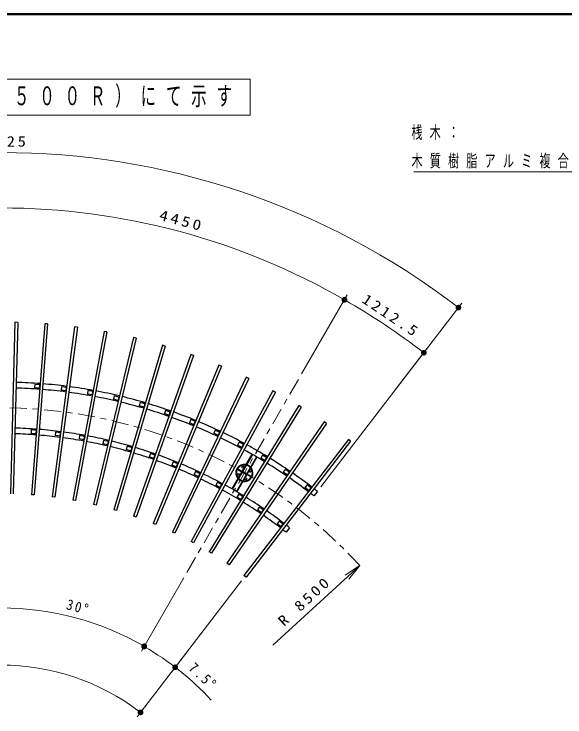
# Model space of a CAD drawing. Units: millimetres on the paper. Extents: x -365 to 10, y -38 to 257.
# Drawn here: x -277.9 to -181.6, y 134.1 to 257 of the extents above; entities that cross this region are included whole.
import ezdxf

# ---------------------------------------------------------------- set-up
doc = ezdxf.new("R2010")
doc.units = ezdxf.units.MM
doc.linetypes.add('USER2', pattern=[6, 3, -1, 1, -1])
doc.layers.add('LY_1', color=7, linetype='Continuous', lineweight=25)
doc.layers.add('LY_2', color=7, linetype='Continuous', lineweight=13)
doc.styles.add('ＭＳ ゴシック', font='')
doc.styles.get('ＭＳ ゴシック').set_extended_font_data('MS Gothic')

# ---------------------------------------------------------------- blocks, each defined once
blk = doc.blocks.new('filled_dot')
at = {"color": 0, "linetype": 'Continuous', "lineweight": -2, "const_width": 1.25}
blk.add_lwpolyline([(-0.625, 0, 1), (0.625, 0, 1)], format="xyb", close=True, dxfattribs=at)
blk = doc.blocks.new('open_arrow')
at = {"color": 0, "linetype": 'Continuous', "lineweight": -2}
blk.add_lwpolyline([(7.5, 1.25), (0, 0), (7.5, -1.25)], dxfattribs=at)

msp = doc.modelspace()

# ---------------------------------------------------------------- linework, layer by layer
at = {"layer": 'LY_1', "lineweight": 13}
for p, q in [((-236.639, 245.635), (-323.639, 245.635)), ((-236.639, 239.335), (-236.639, 245.635)), ((-323.639, 239.335), (-236.639, 239.335)), ((-227.641, 194.05), (-219.653, 207.886)), ((-224.256, 174.306), (-199.597, 206.443)), ((-211.429, 191.022), (-205.645, 198.56)), ((-232.658, 146.626), (-217.468, 160.544)), ((-238.134, 157.863), (-256.397, 134.062)), ((-248.229, 158.39), (-255.639, 145.556)), ((-247.292, 145.917), (-250.335, 141.951))]:
    msp.add_line(p, q, dxfattribs=at)
at = {"layer": 'LY_1', "color": 40}
for p, q in [((-277.761, 203.087), (-278.546, 173.097)), ((-277.281, 203.081), (-278.066, 173.091)), ((-277.281, 203.081), (-277.761, 203.093)), ((-272.532, 202.832), (-274.886, 172.924)), ((-272.054, 202.794), (-274.407, 172.886)), ((-272.054, 202.794), (-272.532, 202.832)), ((-267.324, 202.297), (-271.24, 172.554)), ((-266.848, 202.234), (-270.764, 172.491)), ((-266.848, 202.234), (-267.324, 202.297)), ((-262.151, 201.49), (-267.618, 171.993)), ((-261.679, 201.403), (-267.146, 171.905)), ((-257.028, 200.414), (-264.031, 171.243)), ((-261.679, 201.403), (-262.151, 201.49)), ((-256.561, 200.302), (-257.028, 200.414)), ((-256.561, 200.302), (-263.564, 171.131)), ((-251.967, 199.071), (-260.488, 170.307)), ((-251.507, 198.935), (-260.028, 170.17)), ((-251.507, 198.935), (-251.967, 199.071)), ((-246.984, 197.465), (-256.998, 169.186)), ((-246.532, 197.305), (-256.546, 169.026)), ((-246.532, 197.305), (-246.984, 197.465)), ((-242.092, 195.601), (-253.573, 167.884)), ((-241.649, 195.417), (-242.092, 195.601)), ((-241.649, 195.417), (-253.129, 167.701)), ((-237.304, 193.483), (-250.22, 166.405)), ((-236.871, 193.276), (-249.786, 166.199)), ((-236.871, 193.276), (-237.304, 193.483)), ((-232.634, 191.117), (-246.949, 164.753)), ((-232.212, 190.888), (-246.527, 164.524)), ((-232.212, 190.888), (-232.634, 191.117)), ((-228.094, 188.51), (-243.768, 162.931)), ((-227.684, 188.26), (-243.359, 162.68)), ((-227.684, 188.26), (-228.094, 188.51)), ((-223.696, 185.67), (-240.688, 160.946)), ((-223.3, 185.398), (-223.696, 185.67)), ((-223.3, 185.398), (-240.293, 160.674)), ((-219.453, 182.603), (-237.716, 158.802)), ((-219.072, 182.31), (-237.335, 158.51)), ((-219.072, 182.31), (-219.453, 182.603)), ((-274.407, 172.886), (-274.886, 172.924)), ((-270.764, 172.491), (-271.24, 172.554)), ((-267.146, 171.905), (-267.618, 171.993)), ((-263.564, 171.131), (-264.031, 171.243)), ((-260.028, 170.17), (-260.488, 170.307)), ((-256.546, 169.026), (-256.998, 169.186)), ((-253.129, 167.701), (-253.573, 167.884)), ((-249.786, 166.199), (-250.22, 166.405)), ((-246.527, 164.524), (-246.949, 164.753)), ((-243.359, 162.68), (-243.768, 162.931)), ((-240.293, 160.674), (-240.688, 160.946)), ((-237.335, 158.51), (-237.716, 158.802))]:
    msp.add_line(p, q, dxfattribs=at)
at = {"layer": 'LY_1', "linetype": 'USER2', "lineweight": 13}
msp.add_line((-247.69, 159.325), (-228.141, 193.184), dxfattribs=at)
at = {"layer": 'LY_1'}
for p, q in [((-274.269, 192.235), (-274.316, 191.637)), ((-273.372, 192.165), (-274.269, 192.235)), ((-273.441, 192.17), (-273.488, 191.572)), ((-273.372, 192.165), (-273.419, 191.566)), ((-269.613, 191.806), (-269.691, 191.211)), ((-268.721, 191.688), (-269.613, 191.806)), ((-273.419, 191.566), (-274.316, 191.637)), ((-268.799, 191.094), (-269.691, 191.211)), ((-268.79, 191.698), (-268.868, 191.103)), ((-268.721, 191.688), (-268.799, 191.094)), ((-264.986, 191.133), (-265.095, 190.544)), ((-264.101, 190.969), (-264.986, 191.133)), ((-264.17, 190.982), (-264.279, 190.392)), ((-264.101, 190.969), (-264.21, 190.38)), ((-264.21, 190.38), (-265.095, 190.544)), ((-260.401, 190.22), (-260.541, 189.636)), ((-259.665, 189.426), (-260.541, 189.636)), ((-259.525, 190.01), (-260.401, 190.22)), ((-259.593, 190.026), (-259.734, 189.443)), ((-259.525, 190.01), (-259.665, 189.426)), ((-255.869, 189.067), (-256.04, 188.492)), ((-255.177, 188.237), (-256.04, 188.492)), ((-255.006, 188.812), (-255.869, 189.067)), ((-255.073, 188.832), (-255.244, 188.256)), ((-255.006, 188.812), (-255.177, 188.237)), ((-251.404, 187.679), (-251.605, 187.114)), ((-250.756, 186.813), (-251.605, 187.114)), ((-250.556, 187.379), (-251.404, 187.679)), ((-250.622, 187.402), (-250.822, 186.837)), ((-250.556, 187.379), (-250.756, 186.813)), ((-247.018, 186.06), (-247.248, 185.505)), ((-246.187, 185.715), (-247.018, 186.06)), ((-246.252, 185.742), (-246.481, 185.188)), ((-246.187, 185.715), (-246.416, 185.161)), ((-246.416, 185.161), (-247.248, 185.505)), ((-274.896, 184.26), (-274.944, 183.662)), ((-274.046, 183.591), (-274.944, 183.662)), ((-273.999, 184.189), (-274.896, 184.26)), ((-274.069, 184.195), (-274.116, 183.597)), ((-273.999, 184.189), (-274.046, 183.591)), ((-270.657, 183.874), (-270.736, 183.279)), ((-269.843, 183.162), (-270.736, 183.279)), ((-269.765, 183.757), (-270.657, 183.874)), ((-269.834, 183.766), (-269.913, 183.171)), ((-269.765, 183.757), (-269.843, 183.162)), ((-266.444, 183.267), (-266.553, 182.677)), ((-265.559, 183.103), (-266.444, 183.267)), ((-242.723, 184.213), (-242.981, 183.671)), ((-242.169, 183.284), (-242.981, 183.671)), ((-241.911, 183.825), (-242.723, 184.213)), ((-241.974, 183.855), (-242.232, 183.314)), ((-241.911, 183.825), (-242.169, 183.284)), ((-265.668, 182.513), (-266.553, 182.677)), ((-265.628, 183.116), (-265.737, 182.526)), ((-265.559, 183.103), (-265.668, 182.513)), ((-262.268, 182.441), (-262.408, 181.857)), ((-261.393, 182.231), (-262.268, 182.441)), ((-261.461, 182.247), (-261.601, 181.664)), ((-261.393, 182.231), (-261.533, 181.647)), ((-238.53, 182.143), (-238.817, 181.616)), ((-237.739, 181.714), (-238.53, 182.143)), ((-261.533, 181.647), (-262.408, 181.857)), ((-258.141, 181.397), (-258.312, 180.822)), ((-257.449, 180.566), (-258.312, 180.822)), ((-257.278, 181.141), (-258.141, 181.397)), ((-257.346, 181.161), (-257.516, 180.586)), ((-257.278, 181.141), (-257.449, 180.566)), ((-238.026, 181.187), (-238.817, 181.616)), ((-237.801, 181.747), (-238.087, 181.22)), ((-237.739, 181.714), (-238.026, 181.187)), ((-254.075, 180.138), (-254.275, 179.573)), ((-253.427, 179.272), (-254.275, 179.573)), ((-253.226, 179.838), (-254.075, 180.138)), ((-253.292, 179.861), (-253.493, 179.296)), ((-253.226, 179.838), (-253.427, 179.272)), ((-236.321, 180.014), (-239.821, 173.952)), ((-236.244, 179.969), (-239.744, 173.907)), ((-235.533, 179.559), (-239.033, 173.497)), ((-235.455, 179.514), (-238.955, 173.452)), ((-234.452, 179.857), (-234.765, 179.346)), ((-233.684, 179.387), (-234.452, 179.857)), ((-250.08, 178.669), (-250.309, 178.114)), ((-249.248, 178.324), (-250.08, 178.669)), ((-249.313, 178.351), (-249.543, 177.797)), ((-249.248, 178.324), (-249.478, 177.77)), ((-233.998, 178.876), (-234.765, 179.346)), ((-233.744, 179.424), (-234.057, 178.912)), ((-233.684, 179.387), (-233.998, 178.876)), ((-249.478, 177.77), (-250.309, 178.114)), ((-238.742, 177.422), (-238.787, 177.344)), ((-238.787, 177.344), (-238.094, 176.944)), ((-238.742, 177.422), (-238.049, 177.022)), ((-230.498, 177.361), (-230.838, 176.867)), ((-229.756, 176.851), (-230.498, 177.361)), ((-246.167, 176.992), (-246.425, 176.45)), ((-245.613, 176.063), (-246.425, 176.45)), ((-245.355, 176.605), (-246.167, 176.992)), ((-245.418, 176.635), (-245.676, 176.093)), ((-245.355, 176.605), (-245.613, 176.063)), ((-237.306, 176.489), (-238.016, 176.899)), ((-237.261, 176.567), (-237.971, 176.977)), ((-236.535, 176.044), (-237.228, 176.444)), ((-236.49, 176.122), (-237.183, 176.522)), ((-236.49, 176.122), (-236.535, 176.044)), ((-230.096, 176.357), (-230.838, 176.867)), ((-229.814, 176.891), (-230.154, 176.397)), ((-229.756, 176.851), (-230.096, 176.357)), ((-242.348, 175.113), (-242.634, 174.586)), ((-241.843, 174.156), (-242.634, 174.586)), ((-241.557, 174.683), (-242.348, 175.113)), ((-241.618, 174.717), (-241.904, 174.19)), ((-241.557, 174.683), (-241.843, 174.156)), ((-226.681, 174.662), (-227.046, 174.185)), ((-225.967, 174.114), (-226.681, 174.662)), ((-226.332, 173.638), (-227.046, 174.185)), ((-226.022, 174.156), (-226.388, 173.68)), ((-225.967, 174.114), (-226.332, 173.638)), ((-224.864, 173.513), (-225.473, 172.72)), ((-238.632, 173.036), (-238.945, 172.525)), ((-238.178, 172.055), (-238.945, 172.525)), ((-237.864, 172.566), (-238.632, 173.036)), ((-237.924, 172.603), (-238.237, 172.091)), ((-237.864, 172.566), (-238.178, 172.055)), ((-235.029, 170.768), (-235.369, 170.274)), ((-234.628, 169.764), (-235.369, 170.274)), ((-234.288, 170.258), (-235.029, 170.768)), ((-234.345, 170.298), (-234.685, 169.804)), ((-234.288, 170.258), (-234.628, 169.764)), ((-231.551, 168.315), (-231.916, 167.839)), ((-231.202, 167.291), (-231.916, 167.839)), ((-230.837, 167.767), (-231.551, 168.315)), ((-230.892, 167.809), (-231.258, 167.333)), ((-230.837, 167.767), (-231.202, 167.291)), ((-229.735, 167.166), (-230.344, 166.372))]:
    msp.add_line(p, q, dxfattribs=at)
at = {"layer": 'LY_1', "lineweight": 13}
msp.add_lwpolyline([(-139.659, 212.662), (-156.407, 229.41), (-207.979, 229.41)], dxfattribs=at)
at = {"layer": 'LY_1'}
for centre in [(-237.913, 177.758), (-236.614, 177.008), (-238.663, 176.459), (-237.364, 175.709)]:
    msp.add_circle(centre, 0.16, dxfattribs=at)
at = {"layer": 'LY_1', "lineweight": 13}
for centre, radius, start, end in [((-280.138, 101.479), 131.304, 52.50032, 127.50125), ((-280.139, 103.121), 119.972, 60.00006, 89.99934), ((-283.965, 96.494), 127.653, 52.49924, 59.99995), ((-280.139, 103.121), 50, 59.99999, 90), ((-280.165, 103.076), 50, 42.73883, 59.99938), ((-280.139, 103.121), 40, 52.50001, 127.5)]:
    msp.add_arc(centre, radius, start, end, dxfattribs=at)
at = {"layer": 'LY_1'}
for centre, radius, start, end in [((-280.114, 103.119), 89.5, 85.66965, 88.36236), ((-280.114, 103.118), 89.5, 82.66965, 85.36236), ((-280.114, 103.117), 89.5, 79.66965, 82.36236), ((-280.114, 103.119), 88.5, 85.67156, 88.36081), ((-280.114, 103.118), 88.5, 82.67157, 85.36081), ((-280.114, 103.117), 88.5, 79.67156, 82.36081), ((-280.114, 103.115), 89.5, 76.66965, 79.36236), ((-280.114, 103.115), 88.5, 76.67156, 79.36081), ((-280.115, 103.114), 89.5, 73.66965, 76.36236), ((-280.115, 103.114), 88.5, 73.67156, 76.36081), ((-280.115, 103.113), 89.5, 70.66965, 73.36236), ((-280.115, 103.113), 88.5, 70.67156, 73.36081), ((-280.116, 103.112), 89.5, 67.66965, 70.36236), ((-280.116, 103.112), 88.5, 67.67156, 70.36081), ((-280.116, 103.11), 89.5, 64.66965, 67.36236), ((-280.114, 103.119), 81.5, 85.6863, 88.34885), ((-280.116, 103.11), 88.5, 64.67156, 67.36081), ((-280.114, 103.119), 80.5, 85.68861, 88.34697), ((-280.114, 103.118), 80.5, 82.68861, 85.34698), ((-280.114, 103.118), 81.5, 82.6863, 85.34885), ((-280.114, 103.117), 81.5, 79.6863, 82.34885), ((-280.114, 103.115), 81.5, 76.6863, 79.34885), ((-280.117, 103.109), 89.5, 61.66965, 64.36236), ((-280.114, 103.117), 80.5, 79.68861, 82.34697), ((-280.114, 103.115), 80.5, 76.68861, 79.34697), ((-280.115, 103.114), 81.5, 73.6863, 76.34885), ((-280.117, 103.109), 88.5, 61.67157, 64.36081), ((-280.115, 103.114), 80.5, 73.68861, 76.34697), ((-280.115, 103.113), 81.5, 70.6863, 73.34885), ((-280.117, 103.108), 88.5, 58.67156, 61.36081), ((-280.117, 103.108), 89.5, 58.66965, 61.36236), ((-280.115, 103.113), 80.5, 70.68861, 73.34697), ((-280.116, 103.112), 81.5, 67.6863, 70.34885), ((-280.116, 103.112), 80.5, 67.68861, 70.34697), ((-280.116, 103.11), 81.5, 64.6863, 67.34885), ((-280.118, 103.107), 88.5, 55.67156, 58.36081), ((-280.118, 103.107), 89.5, 55.66965, 58.36236), ((-280.116, 103.11), 80.5, 64.68861, 67.34697), ((-237.638, 176.733), 1.5, 79.47122, 220.52878), ((-237.638, 176.733), 1.45, 80.17129, 219.82877), ((-237.638, 176.733), 1.4, 80.92488, 219.07518), ((-237.638, 176.733), 1.5, 259.47122, 40.52878), ((-237.638, 176.733), 1.45, 260.17127, 39.82875), ((-237.638, 176.733), 1.4, 260.92486, 39.07516), ((-237.638, 176.733), 1.4, 42.97071, 77.02927), ((-237.638, 176.733), 1.45, 43.57488, 76.4251), ((-237.638, 176.733), 1.5, 44.13593, 75.86165), ((-280.117, 103.109), 81.5, 61.6863, 64.34885), ((-280.119, 103.106), 88.5, 52.67156, 55.36081), ((-280.119, 103.106), 89.5, 52.66965, 55.36236), ((-280.117, 103.109), 80.5, 61.68861, 64.34698), ((-280.117, 103.108), 81.5, 58.6863, 61.34885), ((-237.638, 176.733), 1.5, 224.13835, 255.86407), ((-237.638, 176.733), 1.45, 223.5749, 256.42512), ((-237.638, 176.733), 1.4, 222.97073, 257.02929), ((-280.117, 103.108), 80.5, 58.68861, 61.34697), ((-280.139, 103.121), 89.5, 51.85979, 52.29199), ((-280.118, 103.107), 81.5, 55.6863, 58.34885), ((-280.139, 103.121), 88.5, 51.85255, 52.28964), ((-280.118, 103.107), 80.5, 55.68861, 58.34697), ((-280.119, 103.106), 81.5, 52.6863, 55.34885), ((-280.119, 103.106), 80.5, 52.68861, 55.34697), ((-280.139, 103.121), 81.5, 51.79694, 52.27157), ((-280.139, 103.121), 80.5, 51.78821, 52.26873)]:
    msp.add_arc(centre, radius, start, end, dxfattribs=at)
at = {"layer": 'LY_1', "linetype": 'USER2', "lineweight": 13}
msp.add_arc((-280.139, 103.121), 85, 42.49762, 127.70226, dxfattribs=at)
at = {"layer": 'LY_2', "lineweight": 50}
msp.add_line((0, 257), (-365, 257), dxfattribs=at)

# ---------------------------------------------------------------- block references
at = {"layer": 'LY_1', "lineweight": 13, "xscale": 0.4, "yscale": 0.4}
for name, p, rotation in [('filled_dot', (-220.153, 207.02), 150.7), ('filled_dot', (-220.138, 207.044), 329.3), ('filled_dot', (-200.206, 205.65), 143.2), ('filled_dot', (-206.254, 197.767), 143.2), ('open_arrow', (-217.468, 160.544), 222.5), ('filled_dot', (-255.164, 146.377), 328.3), ('filled_dot', (-255.139, 146.422), 151.7), ('filled_dot', (-249.727, 142.744), 144.2), ('filled_dot', (-255.788, 134.855), 144.6)]:
    msp.add_blockref(name, p, dxfattribs=dict(at, rotation=rotation))

# ---------------------------------------------------------------- texts
at = {"layer": 'LY_1', "style": 'ＭＳ ゴシック'}
for s, insert, char_height, attachment_point in [('\\T1.64;\\W0.6;周長は全て、柱芯（８５００Ｒ）にて示す', (-280.139, 242.485), 3.299, 5), ('\\T1.64;\\W0.65;桟木：', (-208.425, 236.21), 2.199, 4), ('\\T1.64;\\W0.65;木質樹脂アルミ複合材\u3000１４５×４８', (-208.425, 231.21), 2.199, 4)]:
    msp.add_mtext(s, dxfattribs=dict(at, insert=insert, char_height=char_height, attachment_point=attachment_point))
at = {"layer": 'LY_1', "char_height": 1.833, "attachment_point": 8, "style": 'ＭＳ ゴシック'}
for s, insert, rotation in [('\\T1.33;\\W1.15;11325', (-280.14, 233.783), 0.001), ('\\T1.33;\\W1.2;4450', (-248.829, 219.971), 345), ('\\T1.33;\\W1.15;1212.5', (-212.489, 203.464), 326.25), ('\\T1.33;\\W1.15;R\\~8500', (-226.472, 153.65), 42.498), ('\\T1.33;\\W0.9;30°', (-266.939, 152.383), 345), ('\\T1.33;\\W0.9;7.5°', (-245.52, 140.503), 317.21)]:
    msp.add_mtext(s, dxfattribs=dict(at, insert=insert, rotation=rotation))

doc.saveas('drawing.dxf')
